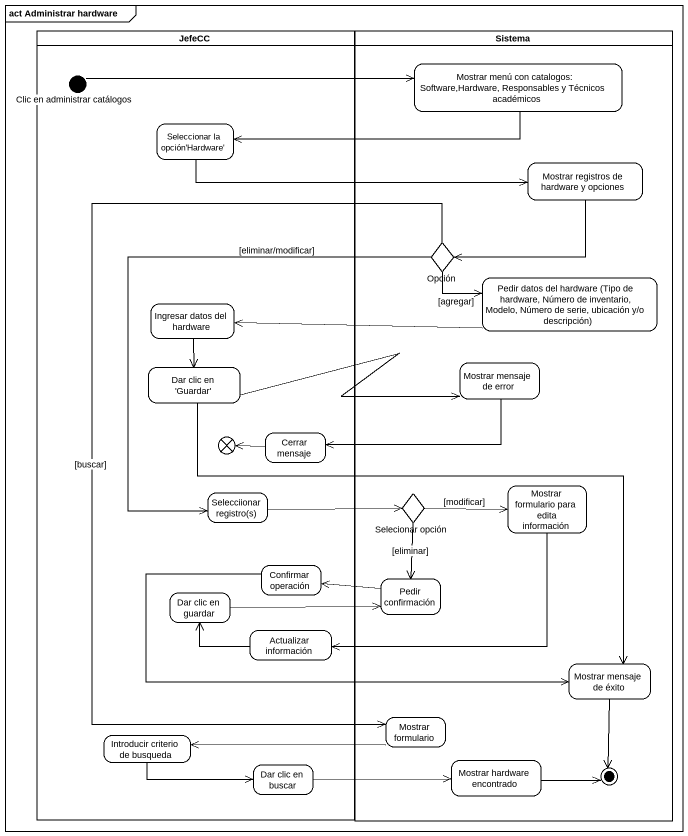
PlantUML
@startuml
mainframe act Administrar hardware
hide empty description
state JefeCC <<partition>> {
  state "Clic en administrar catálogos" as Clic_en_administrar <<start>>
  state "Seleccionar la opción'Hardware'" as Seleccionar_la_opción
  state "Ingresar datos del hardware" as Ingresar_datos_del_hardware
  state "Dar clic en 'Guardar'" as Dar_clic_en_Guardar
  state flowfinal1 <<end>>
  state "Cerrar mensaje" as Cerrar_mensaje
  state "Selecciionar registro(s)" as Selecciionar_registro_s
  state "Dar clic en guardar" as Dar_clic_en_guardar
  state "Confirmar operación" as Confirmar_operación
  state "Actualizar información" as Actualizar_información
  state "Introducir criterio de busqueda" as Introducir_criterio_de
  state "Dar clic en buscar" as Dar_clic_en_buscar
}
state Sistema <<partition>> {
  state "Mostrar menú con catalogos: Software,Hardware, Responsables y Técnicos académicos" as Mostrar_menú_con_catalogos
  state "Mostrar registros de hardware y opciones" as Mostrar_registros_de
  state Opción <<choice>>
  state "Pedir datos del hardware (Tipo de hardware, Número de inventario, Modelo, Número de serie, ubicación y/o descripción)" as Pedir_datos_del_hardware
  state "Mostrar mensaje de error" as Mostrar_mensaje_de_error
  state "Selecionar opción" as Selecionar_opción <<choice>>
  state "Mostrar formulario para edita información" as Mostrar_formulario_para
  state "Pedir confirmación" as Pedir_confirmación
  state "Mostrar mensaje de éxito" as Mostrar_mensaje_de_éxito
  state "Mostrar formulario" as Mostrar_formulario
  state "Mostrar hardware encontrado" as Mostrar_hardware_encontrado
  Mostrar_mensaje_de_éxito --> [*]
  Mostrar_hardware_encontrado -right-> [*]
}
Clic_en_administrar -right-> Mostrar_menú_con_catalogos
Mostrar_menú_con_catalogos -left-> Seleccionar_la_opción
Seleccionar_la_opción -right-> Mostrar_registros_de
Mostrar_registros_de -left-> Opción
Opción -right-> Pedir_datos_del_hardware : [agregar]
Opción --> Selecciionar_registro_s : [eliminar/modificar]
Opción --> Mostrar_formulario : [buscar]
Pedir_datos_del_hardware -left-> Ingresar_datos_del_hardware
Ingresar_datos_del_hardware --> Dar_clic_en_Guardar
Dar_clic_en_Guardar -right-> Mostrar_mensaje_de_error
Dar_clic_en_Guardar --> Mostrar_mensaje_de_éxito
Mostrar_mensaje_de_error -left-> Cerrar_mensaje
Cerrar_mensaje -left-> flowfinal1
Selecciionar_registro_s -right-> Selecionar_opción
Selecionar_opción -right-> Mostrar_formulario_para : [modificar]
Selecionar_opción --> Pedir_confirmación : [eliminar]
Mostrar_formulario_para -left-> Actualizar_información
Dar_clic_en_guardar -right-> Pedir_confirmación
Confirmar_operación -right-> Mostrar_mensaje_de_éxito
Pedir_confirmación -left-> Confirmar_operación
Actualizar_información -left-> Dar_clic_en_guardar
Introducir_criterio_de -right-> Dar_clic_en_buscar
Mostrar_formulario -left-> Introducir_criterio_de
Dar_clic_en_buscar -right-> Mostrar_hardware_encontrado
@enduml
